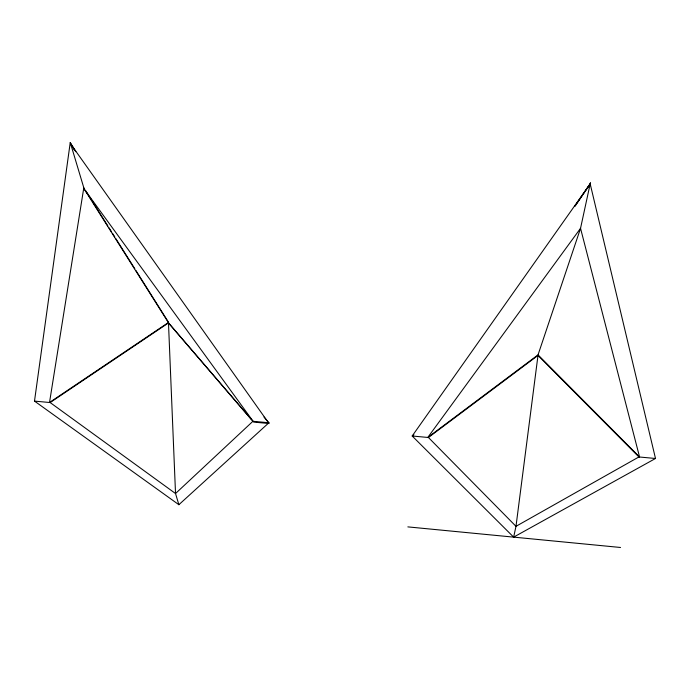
<?xml version="1.0" encoding="UTF-8"?>
<svg xmlns="http://www.w3.org/2000/svg" width="690" height="690" viewBox="0 0 690 690"><rect width="100%" height="100%" fill="white"/><g stroke="black" fill="none" stroke-linecap="round" stroke-linejoin="round"><path stroke-width="1.03" d="M655.5 458.488L638.897 456.952L537.993 355.436L515.991 526.323L513.645 537.13L412.189 436.002L590.174 183.833L655.5 458.488L513.645 537.13M263.985 417.071L268.91 422.763L178.874 504.709L34.5 401.106L70.242 142.52L75.779 151.697M83.809 187.766L49.516 402.494L168.593 322.394L135.939 270.549M590.468 182.462L580.54 228.321L538.028 354.876L427.774 437.443L580.54 228.321L639.57 457.013L538.028 354.876M268.91 422.763L252.92 421.288L175.527 493.531L178.874 504.709M413.914 434.726L412.189 436.002L428.43 437.503L537.993 355.436M34.5 401.106L50.154 402.555L168.481 322.937L252.92 421.288M638.897 456.952L515.991 526.323L428.43 437.503M407.85 526.884L620.534 547.481M50.154 402.555L175.527 493.531L168.481 322.937M251.583 419.649L168.791 323.213L84.189 189.043L70.242 142.52M84.189 189.043L253.696 422.099L269.022 423.513L70.656 143.908L74.546 150.351M85.526 190.5L87.82 194.14M88.967 195.96L91.261 199.591M92.4 201.411L107.873 225.975M109.02 227.795L111.306 231.435M112.453 233.255L114.747 236.886M115.894 238.706L134.792 268.729M575.081 205.991L590.174 183.833L575.081 205.991"/></g></svg>
